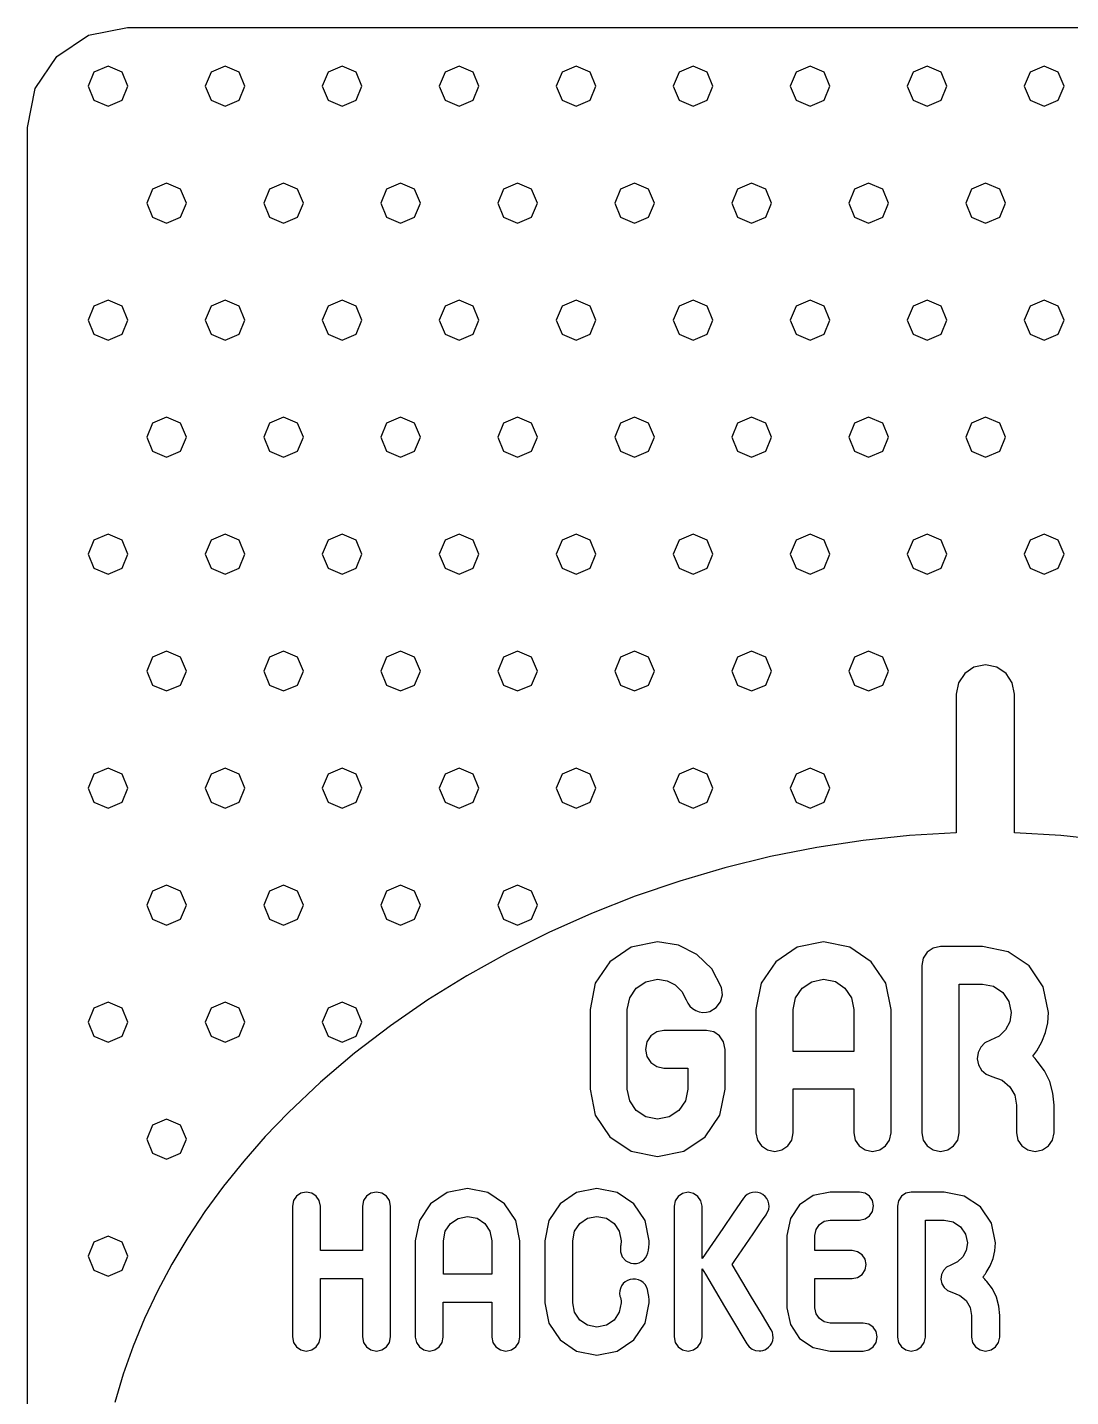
# Model space of a CAD drawing. Extents: x 0.1 to 42, y 0.1 to 59.9.
# Drawn here: x 0.1 to 22.88, y 30 to 59.9 of the extents above; entities that cross this region are included whole.
import ezdxf

# ---------------------------------------------------------------- set-up
doc = ezdxf.new("R2010")
doc.units = 0
for name, color, linetype in [('base', 7, 'CONTINUOUS'), ('bolinhas', 7, 'CONTINUOUS'), ('guardachuva', 7, 'CONTINUOUS'), ('texto', 7, 'CONTINUOUS')]:
    doc.layers.add(name, color=color, linetype=linetype)

msp = doc.modelspace()

# ---------------------------------------------------------------- linework, layer by layer
at = {"layer": 'base', "color": 7}
for points in [[(0.103394, 16.147725), (0.103394, 30.001743), (0.103394, 43.855758), (0.103394, 57.709773), (0.274769, 58.562821), (0.742684, 59.25796), (1.437823, 59.725874), (2.29087, 59.89725)], [(2.29087, 59.89725), (11.66056, 59.89725), (21.03025, 59.89725), (30.399939, 59.89725), (39.769629, 59.89725), (40.622677, 59.725874), (41.317815, 59.25796), (41.785729, 58.562821), (41.957105, 57.709773), (41.957105, 43.855758), (41.957105, 30.001743), (41.957105, 16.147725)]]:
    msp.add_lwpolyline(points, dxfattribs=at)
at = {"layer": 'bolinhas', "color": 7}
for points in [[(1.863995, 58.180254), (2.170209, 58.307136), (2.297065, 58.613531), (2.170131, 58.920548), (1.863995, 59.047431), (1.557289, 58.920471), (1.430095, 58.613531), (1.557211, 58.307058), (1.863995, 58.180254), (2.170209, 58.307136), (2.297065, 58.613531), (2.170131, 58.920548), (1.863995, 59.047431), (1.557289, 58.920471), (1.430095, 58.613531), (1.557211, 58.307058), (1.863995, 58.180254)], [(4.418445, 58.180254), (4.724944, 58.307136), (4.85193, 58.613531), (4.724866, 58.920548), (4.418445, 59.047431), (4.111739, 58.920471), (3.984545, 58.613531), (4.111739, 58.307058), (4.418445, 58.180254), (4.724944, 58.307136), (4.85193, 58.613531), (4.724866, 58.920548), (4.418445, 59.047431), (4.111739, 58.920471), (3.984545, 58.613531), (4.111739, 58.307058), (4.418445, 58.180254)], [(6.97248, 58.180254), (7.278953, 58.307136), (7.405757, 58.613531), (7.278953, 58.920548), (6.97248, 59.047431), (6.665877, 58.920471), (6.538788, 58.613531), (6.665799, 58.307058), (6.97248, 58.180254), (7.278953, 58.307136), (7.405757, 58.613531), (7.278953, 58.920548), (6.97248, 59.047431), (6.665877, 58.920471), (6.538788, 58.613531), (6.665799, 58.307058), (6.97248, 58.180254)], [(9.526929, 58.180254), (9.833506, 58.307136), (9.960414, 58.613531), (9.833506, 58.920548), (9.526929, 59.047431), (9.220327, 58.920471), (9.093237, 58.613531), (9.220327, 58.307058), (9.526929, 58.180254), (9.833506, 58.307136), (9.960414, 58.613531), (9.833506, 58.920548), (9.526929, 59.047431), (9.220327, 58.920471), (9.093237, 58.613531), (9.220327, 58.307058), (9.526929, 58.180254)], [(12.080964, 58.180254), (12.387826, 58.307136), (12.514864, 58.613531), (12.387826, 58.920548), (12.080964, 59.047431), (11.774388, 58.920471), (11.647479, 58.613531), (11.774466, 58.307058), (12.080964, 58.180254), (12.387826, 58.307136), (12.514864, 58.613531), (12.387826, 58.920548), (12.080964, 59.047431), (11.774388, 58.920471), (11.647479, 58.613531), (11.774466, 58.307058), (12.080964, 58.180254)], [(14.635621, 58.180254), (14.94212, 58.307136), (15.069106, 58.613531), (14.94212, 58.920548), (14.635621, 59.047431), (14.328941, 58.920471), (14.201929, 58.613531), (14.328863, 58.307058), (14.635621, 58.180254), (14.94212, 58.307136), (15.069106, 58.613531), (14.94212, 58.920548), (14.635621, 59.047431), (14.328941, 58.920471), (14.201929, 58.613531), (14.328863, 58.307058), (14.635621, 58.180254)], [(17.189864, 58.180254), (17.496544, 58.307136), (17.623556, 58.613531), (17.496466, 58.920548), (17.189864, 59.047431), (16.883547, 58.920471), (16.756586, 58.613531), (16.883469, 58.307058), (17.189864, 58.180254), (17.496544, 58.307136), (17.623556, 58.613531), (17.496466, 58.920548), (17.189864, 59.047431), (16.883547, 58.920471), (16.756586, 58.613531), (16.883469, 58.307058), (17.189864, 58.180254)], [(19.744106, 58.180254), (20.050423, 58.307136), (20.177383, 58.613531), (20.050423, 58.920548), (19.744106, 59.047431), (19.437711, 58.920471), (19.310828, 58.613531), (19.437711, 58.307058), (19.744106, 58.180254), (20.050423, 58.307136), (20.177383, 58.613531), (20.050423, 58.920548), (19.744106, 59.047431), (19.437711, 58.920471), (19.310828, 58.613531), (19.437711, 58.307058), (19.744106, 58.180254)], [(22.299178, 58.180254), (22.605677, 58.307136), (22.732663, 58.613531), (22.605677, 58.920548), (22.299178, 59.047431), (21.992369, 58.920471), (21.865071, 58.613531), (21.992213, 58.307058), (22.299178, 58.180254), (22.605677, 58.307136), (22.732663, 58.613531), (22.605677, 58.920548), (22.299178, 59.047431), (21.992369, 58.920471), (21.865071, 58.613531), (21.992213, 58.307058), (22.299178, 58.180254)], [(3.14122, 55.625596), (3.447433, 55.752583), (3.57429, 56.059081), (3.447356, 56.365658), (3.14122, 56.492566), (2.834514, 56.365658), (2.70732, 56.059081), (2.834514, 55.752583), (3.14122, 55.625596), (3.447433, 55.752583), (3.57429, 56.059081), (3.447356, 56.365658), (3.14122, 56.492566), (2.834514, 56.365658), (2.70732, 56.059081), (2.834514, 55.752583), (3.14122, 55.625596)], [(5.695462, 55.625596), (6.002246, 55.752583), (6.129362, 56.059081), (6.002168, 56.365658), (5.695462, 56.492566), (5.3886, 56.365658), (5.261563, 56.059081), (5.3886, 55.752583), (5.695462, 55.625596), (6.002246, 55.752583), (6.129362, 56.059081), (6.002168, 56.365658), (5.695462, 56.492566), (5.3886, 56.365658), (5.261563, 56.059081), (5.3886, 55.752583), (5.695462, 55.625596)], [(8.249704, 55.625596), (8.556281, 55.752583), (8.683189, 56.059081), (8.556281, 56.365658), (8.249704, 56.492566), (7.943102, 56.365658), (7.816012, 56.059081), (7.943024, 55.752583), (8.249704, 55.625596), (8.556281, 55.752583), (8.683189, 56.059081), (8.556281, 56.365658), (8.249704, 56.492566), (7.943102, 56.365658), (7.816012, 56.059081), (7.943024, 55.752583), (8.249704, 55.625596)], [(10.803947, 55.625596), (11.110627, 55.752583), (11.237639, 56.059081), (11.110627, 56.365658), (10.803947, 56.492566), (10.497293, 56.365658), (10.370462, 56.059081), (10.497293, 55.752583), (10.803947, 55.625596), (11.110627, 55.752583), (11.237639, 56.059081), (11.110627, 56.365658), (10.803947, 56.492566), (10.497293, 56.365658), (10.370462, 56.059081), (10.497293, 55.752583), (10.803947, 55.625596)], [(13.358397, 55.625596), (13.665077, 55.752583), (13.792089, 56.059081), (13.665077, 56.365658), (13.358397, 56.492566), (13.051716, 56.365658), (12.924704, 56.059081), (13.051639, 55.752583), (13.358397, 55.625596), (13.665077, 55.752583), (13.792089, 56.059081), (13.665077, 56.365658), (13.358397, 56.492566), (13.051716, 56.365658), (12.924704, 56.059081), (13.051639, 55.752583), (13.358397, 55.625596)], [(15.912846, 55.625596), (16.219423, 55.752583), (16.346331, 56.059081), (16.219345, 56.365658), (15.912846, 56.492566), (15.606244, 56.365658), (15.479154, 56.059081), (15.606166, 55.752583), (15.912846, 55.625596), (16.219423, 55.752583), (16.346331, 56.059081), (16.219345, 56.365658), (15.912846, 56.492566), (15.606244, 56.365658), (15.479154, 56.059081), (15.606166, 55.752583), (15.912846, 55.625596)], [(18.466881, 55.625596), (18.773665, 55.752583), (18.900781, 56.059081), (18.773587, 56.365658), (18.466881, 56.492566), (18.160486, 56.365658), (18.033604, 56.059081), (18.160486, 55.752583), (18.466881, 55.625596), (18.773665, 55.752583), (18.900781, 56.059081), (18.773587, 56.365658), (18.466881, 56.492566), (18.160486, 56.365658), (18.033604, 56.059081), (18.160486, 55.752583), (18.466881, 55.625596)], [(21.021331, 55.625596), (21.327726, 55.752583), (21.454609, 56.059081), (21.327726, 56.365658), (21.021331, 56.492566), (20.714728, 56.365658), (20.587638, 56.059081), (20.714728, 55.752583), (21.021331, 55.625596), (21.327726, 55.752583), (21.454609, 56.059081), (21.327726, 56.365658), (21.021331, 56.492566), (20.714728, 56.365658), (20.587638, 56.059081), (20.714728, 55.752583), (21.021331, 55.625596)], [(1.863995, 53.071561), (2.170209, 53.198366), (2.297065, 53.504839), (2.170131, 53.811519), (1.863995, 53.938532), (1.557289, 53.811519), (1.430095, 53.504839), (1.557211, 53.198366), (1.863995, 53.071561), (2.170209, 53.198366), (2.297065, 53.504839), (2.170131, 53.811519), (1.863995, 53.938532), (1.557289, 53.811519), (1.430095, 53.504839), (1.557211, 53.198366), (1.863995, 53.071561)], [(4.418445, 53.071561), (4.724944, 53.198366), (4.85193, 53.504839), (4.724866, 53.811519), (4.418445, 53.938532), (4.111739, 53.811519), (3.984545, 53.504839), (4.111739, 53.198366), (4.418445, 53.071561), (4.724944, 53.198366), (4.85193, 53.504839), (4.724866, 53.811519), (4.418445, 53.938532), (4.111739, 53.811519), (3.984545, 53.504839), (4.111739, 53.198366), (4.418445, 53.071561)], [(6.97248, 53.071561), (7.278953, 53.198366), (7.405757, 53.504839), (7.278953, 53.811519), (6.97248, 53.938532), (6.665877, 53.811519), (6.538788, 53.504839), (6.665799, 53.198366), (6.97248, 53.071561), (7.278953, 53.198366), (7.405757, 53.504839), (7.278953, 53.811519), (6.97248, 53.938532), (6.665877, 53.811519), (6.538788, 53.504839), (6.665799, 53.198366), (6.97248, 53.071561)], [(9.526929, 53.071561), (9.833506, 53.198366), (9.960414, 53.504839), (9.833506, 53.811519), (9.526929, 53.938532), (9.220327, 53.811519), (9.093237, 53.504839), (9.220327, 53.198366), (9.526929, 53.071561), (9.833506, 53.198366), (9.960414, 53.504839), (9.833506, 53.811519), (9.526929, 53.938532), (9.220327, 53.811519), (9.093237, 53.504839), (9.220327, 53.198366), (9.526929, 53.071561)], [(12.080964, 53.071561), (12.387826, 53.198366), (12.514864, 53.504839), (12.387826, 53.811519), (12.080964, 53.938532), (11.774388, 53.811519), (11.647479, 53.504839), (11.774466, 53.198366), (12.080964, 53.071561), (12.387826, 53.198366), (12.514864, 53.504839), (12.387826, 53.811519), (12.080964, 53.938532), (11.774388, 53.811519), (11.647479, 53.504839), (11.774466, 53.198366), (12.080964, 53.071561)], [(14.635621, 53.071561), (14.94212, 53.198366), (15.069106, 53.504839), (14.94212, 53.811519), (14.635621, 53.938532), (14.328941, 53.811519), (14.201929, 53.504839), (14.328941, 53.198366), (14.635621, 53.071561), (14.94212, 53.198366), (15.069106, 53.504839), (14.94212, 53.811519), (14.635621, 53.938532), (14.328941, 53.811519), (14.201929, 53.504839), (14.328941, 53.198366), (14.635621, 53.071561)], [(17.189864, 53.071561), (17.496544, 53.198366), (17.623556, 53.504839), (17.496466, 53.811519), (17.189864, 53.938532), (16.883547, 53.811519), (16.756586, 53.504839), (16.883469, 53.198366), (17.189864, 53.071561), (17.496544, 53.198366), (17.623556, 53.504839), (17.496466, 53.811519), (17.189864, 53.938532), (16.883547, 53.811519), (16.756586, 53.504839), (16.883469, 53.198366), (17.189864, 53.071561)], [(19.744106, 53.071561), (20.050423, 53.198366), (20.177383, 53.504839), (20.050423, 53.811519), (19.744106, 53.938532), (19.437711, 53.811519), (19.310828, 53.504839), (19.437711, 53.198366), (19.744106, 53.071561), (20.050423, 53.198366), (20.177383, 53.504839), (20.050423, 53.811519), (19.744106, 53.938532), (19.437711, 53.811519), (19.310828, 53.504839), (19.437711, 53.198366), (19.744106, 53.071561)], [(22.299178, 53.071561), (22.605677, 53.198366), (22.732663, 53.504839), (22.605677, 53.811519), (22.299178, 53.938532), (21.992369, 53.811519), (21.865071, 53.504839), (21.99229, 53.198366), (22.299178, 53.071561), (22.605677, 53.198366), (22.732663, 53.504839), (22.605677, 53.811519), (22.299178, 53.938532), (21.992369, 53.811519), (21.865071, 53.504839), (21.99229, 53.198366), (22.299178, 53.071561)], [(3.14122, 50.516905), (3.447433, 50.643891), (3.57429, 50.95039), (3.447356, 51.25707), (3.14122, 51.384081), (2.834514, 51.256991), (2.70732, 50.95039), (2.834514, 50.643812), (3.14122, 50.516905), (3.447433, 50.643891), (3.57429, 50.95039), (3.447356, 51.25707), (3.14122, 51.384081), (2.834514, 51.256991), (2.70732, 50.95039), (2.834514, 50.643812), (3.14122, 50.516905)], [(5.695462, 50.516905), (6.002246, 50.643891), (6.129362, 50.95039), (6.002168, 51.25707), (5.695462, 51.384081), (5.3886, 51.256991), (5.261563, 50.95039), (5.3886, 50.643812), (5.695462, 50.516905), (6.002246, 50.643891), (6.129362, 50.95039), (6.002168, 51.25707), (5.695462, 51.384081), (5.3886, 51.256991), (5.261563, 50.95039), (5.3886, 50.643812), (5.695462, 50.516905)], [(8.249704, 50.516905), (8.556281, 50.643891), (8.683189, 50.95039), (8.556281, 51.25707), (8.249704, 51.384081), (7.943102, 51.256991), (7.816012, 50.95039), (7.943024, 50.643812), (8.249704, 50.516905), (8.556281, 50.643891), (8.683189, 50.95039), (8.556281, 51.25707), (8.249704, 51.384081), (7.943102, 51.256991), (7.816012, 50.95039), (7.943024, 50.643812), (8.249704, 50.516905)], [(10.803947, 50.516905), (11.110627, 50.643891), (11.237639, 50.95039), (11.110627, 51.25707), (10.803947, 51.384081), (10.497293, 51.256991), (10.370462, 50.95039), (10.497293, 50.643812), (10.803947, 50.516905), (11.110627, 50.643891), (11.237639, 50.95039), (11.110627, 51.25707), (10.803947, 51.384081), (10.497293, 51.256991), (10.370462, 50.95039), (10.497293, 50.643812), (10.803947, 50.516905)], [(13.358397, 50.516905), (13.665077, 50.643891), (13.792089, 50.95039), (13.665077, 51.25707), (13.358397, 51.384081), (13.051716, 51.256991), (12.924704, 50.95039), (13.051639, 50.643812), (13.358397, 50.516905), (13.665077, 50.643891), (13.792089, 50.95039), (13.665077, 51.25707), (13.358397, 51.384081), (13.051716, 51.256991), (12.924704, 50.95039), (13.051639, 50.643812), (13.358397, 50.516905)], [(15.912846, 50.516905), (16.219423, 50.643891), (16.346331, 50.95039), (16.219345, 51.25707), (15.912846, 51.384081), (15.606244, 51.256991), (15.479154, 50.95039), (15.606166, 50.643812), (15.912846, 50.516905), (16.219423, 50.643891), (16.346331, 50.95039), (16.219345, 51.25707), (15.912846, 51.384081), (15.606244, 51.256991), (15.479154, 50.95039), (15.606166, 50.643812), (15.912846, 50.516905)], [(18.466881, 50.516905), (18.773665, 50.643891), (18.900781, 50.95039), (18.773587, 51.25707), (18.466881, 51.384081), (18.160486, 51.256991), (18.033604, 50.95039), (18.160486, 50.643812), (18.466881, 50.516905), (18.773665, 50.643891), (18.900781, 50.95039), (18.773587, 51.25707), (18.466881, 51.384081), (18.160486, 51.256991), (18.033604, 50.95039), (18.160486, 50.643812), (18.466881, 50.516905)], [(21.021331, 50.516905), (21.327726, 50.643891), (21.454609, 50.95039), (21.327726, 51.25707), (21.021331, 51.384081), (20.714728, 51.256991), (20.587638, 50.95039), (20.714728, 50.643812), (21.021331, 50.516905), (21.327726, 50.643891), (21.454609, 50.95039), (21.327726, 51.25707), (21.021331, 51.384081), (20.714728, 51.256991), (20.587638, 50.95039), (20.714728, 50.643812), (21.021331, 50.516905)], [(1.863995, 47.962247), (2.170209, 48.089286), (2.297065, 48.395525), (2.170131, 48.70249), (1.863995, 48.829631), (1.557289, 48.702414), (1.430095, 48.395525), (1.557211, 48.089286), (1.863995, 47.962247), (2.170209, 48.089286), (2.297065, 48.395525), (2.170131, 48.70249), (1.863995, 48.829631), (1.557289, 48.702414), (1.430095, 48.395525), (1.557211, 48.089286), (1.863995, 47.962247)], [(4.418445, 47.962247), (4.724944, 48.089286), (4.85193, 48.395525), (4.724866, 48.70249), (4.418445, 48.829631), (4.111739, 48.702414), (3.984545, 48.395525), (4.111739, 48.089286), (4.418445, 47.962247), (4.724944, 48.089286), (4.85193, 48.395525), (4.724866, 48.70249), (4.418445, 48.829631), (4.111739, 48.702414), (3.984545, 48.395525), (4.111739, 48.089286), (4.418445, 47.962247)], [(6.97248, 47.962247), (7.278953, 48.089286), (7.405757, 48.395525), (7.278953, 48.70249), (6.97248, 48.829631), (6.665877, 48.702414), (6.538788, 48.395525), (6.665799, 48.089286), (6.97248, 47.962247), (7.278953, 48.089286), (7.405757, 48.395525), (7.278953, 48.70249), (6.97248, 48.829631), (6.665877, 48.702414), (6.538788, 48.395525), (6.665799, 48.089286), (6.97248, 47.962247)], [(9.526929, 47.962247), (9.833506, 48.089286), (9.960414, 48.395525), (9.833506, 48.70249), (9.526929, 48.829631), (9.220327, 48.702414), (9.093237, 48.395525), (9.220327, 48.089286), (9.526929, 47.962247), (9.833506, 48.089286), (9.960414, 48.395525), (9.833506, 48.70249), (9.526929, 48.829631), (9.220327, 48.702414), (9.093237, 48.395525), (9.220327, 48.089286), (9.526929, 47.962247)], [(12.080964, 47.962247), (12.387826, 48.089286), (12.514864, 48.395525), (12.387826, 48.70249), (12.080964, 48.829631), (11.774388, 48.702414), (11.647479, 48.395525), (11.774466, 48.089286), (12.080964, 47.962247), (12.387826, 48.089286), (12.514864, 48.395525), (12.387826, 48.70249), (12.080964, 48.829631), (11.774388, 48.702414), (11.647479, 48.395525), (11.774466, 48.089286), (12.080964, 47.962247)], [(14.635621, 47.962247), (14.94212, 48.089286), (15.069106, 48.395525), (14.94212, 48.70249), (14.635621, 48.829631), (14.328941, 48.702414), (14.201929, 48.395525), (14.328863, 48.089286), (14.635621, 47.962247), (14.94212, 48.089286), (15.069106, 48.395525), (14.94212, 48.70249), (14.635621, 48.829631), (14.328941, 48.702414), (14.201929, 48.395525), (14.328863, 48.089286), (14.635621, 47.962247)], [(17.189864, 47.962247), (17.496544, 48.089286), (17.623556, 48.395525), (17.496466, 48.70249), (17.189864, 48.829631), (16.883547, 48.702414), (16.756586, 48.395525), (16.883469, 48.089286), (17.189864, 47.962247), (17.496544, 48.089286), (17.623556, 48.395525), (17.496466, 48.70249), (17.189864, 48.829631), (16.883547, 48.702414), (16.756586, 48.395525), (16.883469, 48.089286), (17.189864, 47.962247)], [(19.744106, 47.962247), (20.050423, 48.089286), (20.177383, 48.395525), (20.050423, 48.70249), (19.744106, 48.829631), (19.437711, 48.702414), (19.310828, 48.395525), (19.437711, 48.089286), (19.744106, 47.962247), (20.050423, 48.089286), (20.177383, 48.395525), (20.050423, 48.70249), (19.744106, 48.829631), (19.437711, 48.702414), (19.310828, 48.395525), (19.437711, 48.089286), (19.744106, 47.962247)], [(22.299178, 47.962247), (22.605677, 48.089286), (22.732663, 48.395525), (22.605677, 48.70249), (22.299178, 48.829631), (21.992369, 48.702414), (21.865071, 48.395525), (21.992213, 48.089286), (22.299178, 47.962247), (22.605677, 48.089286), (22.732663, 48.395525), (22.605677, 48.70249), (22.299178, 48.829631), (21.992369, 48.702414), (21.865071, 48.395525), (21.992213, 48.089286), (22.299178, 47.962247)], [(3.14122, 45.408006), (3.447433, 45.535071), (3.57429, 45.84149), (3.447356, 46.148274), (3.14122, 46.27539), (2.834514, 46.148274), (2.70732, 45.84149), (2.834514, 45.534991), (3.14122, 45.408006), (3.447433, 45.535071), (3.57429, 45.84149), (3.447356, 46.148274), (3.14122, 46.27539), (2.834514, 46.148274), (2.70732, 45.84149), (2.834514, 45.534991), (3.14122, 45.408006)], [(5.695462, 45.408006), (6.002246, 45.535071), (6.129362, 45.84149), (6.002168, 46.148274), (5.695462, 46.27539), (5.3886, 46.148274), (5.261563, 45.84149), (5.3886, 45.534991), (5.695462, 45.408006), (6.002246, 45.535071), (6.129362, 45.84149), (6.002168, 46.148274), (5.695462, 46.27539), (5.3886, 46.148274), (5.261563, 45.84149), (5.3886, 45.534991), (5.695462, 45.408006)], [(8.249704, 45.408006), (8.556281, 45.535071), (8.683189, 45.84149), (8.556281, 46.148274), (8.249704, 46.27539), (7.943102, 46.148274), (7.816012, 45.84149), (7.943024, 45.534991), (8.249704, 45.408006), (8.556281, 45.535071), (8.683189, 45.84149), (8.556281, 46.148274), (8.249704, 46.27539), (7.943102, 46.148274), (7.816012, 45.84149), (7.943024, 45.534991), (8.249704, 45.408006)], [(10.803947, 45.408006), (11.110627, 45.535071), (11.237639, 45.84149), (11.110627, 46.148274), (10.803947, 46.27539), (10.497293, 46.148274), (10.370462, 45.84149), (10.497293, 45.534991), (10.803947, 45.408006), (11.110627, 45.535071), (11.237639, 45.84149), (11.110627, 46.148274), (10.803947, 46.27539), (10.497293, 46.148274), (10.370462, 45.84149), (10.497293, 45.534991), (10.803947, 45.408006)], [(13.358397, 45.408006), (13.665077, 45.535071), (13.792089, 45.84149), (13.665077, 46.148274), (13.358397, 46.27539), (13.051716, 46.148274), (12.924704, 45.84149), (13.051639, 45.534991), (13.358397, 45.408006), (13.665077, 45.535071), (13.792089, 45.84149), (13.665077, 46.148274), (13.358397, 46.27539), (13.051716, 46.148274), (12.924704, 45.84149), (13.051639, 45.534991), (13.358397, 45.408006)], [(15.912846, 45.408006), (16.219423, 45.535071), (16.346331, 45.84149), (16.219345, 46.148274), (15.912846, 46.27539), (15.606244, 46.148274), (15.479154, 45.84149), (15.606166, 45.534991), (15.912846, 45.408006), (16.219423, 45.535071), (16.346331, 45.84149), (16.219345, 46.148274), (15.912846, 46.27539), (15.606244, 46.148274), (15.479154, 45.84149), (15.606166, 45.534991), (15.912846, 45.408006)], [(18.466881, 45.408006), (18.773665, 45.535071), (18.900781, 45.84149), (18.773587, 46.148274), (18.466881, 46.27539), (18.160486, 46.148274), (18.033604, 45.84149), (18.160486, 45.534991), (18.466881, 45.408006), (18.773665, 45.535071), (18.900781, 45.84149), (18.773587, 46.148274), (18.466881, 46.27539), (18.160486, 46.148274), (18.033604, 45.84149), (18.160486, 45.534991), (18.466881, 45.408006)], [(1.863995, 42.852311), (2.170209, 42.979323), (2.297065, 43.286002), (2.170131, 43.593514), (1.863995, 43.720732), (1.557289, 43.593435), (1.430095, 43.286002), (1.557211, 42.979246), (1.863995, 42.852311), (2.170209, 42.979323), (2.297065, 43.286002), (2.170131, 43.593514), (1.863995, 43.720732), (1.557289, 43.593435), (1.430095, 43.286002), (1.557211, 42.979246), (1.863995, 42.852311)], [(4.418445, 42.852311), (4.724944, 42.979323), (4.85193, 43.286002), (4.724866, 43.593514), (4.418445, 43.720732), (4.111739, 43.593435), (3.984545, 43.286002), (4.111739, 42.979246), (4.418445, 42.852311), (4.724944, 42.979323), (4.85193, 43.286002), (4.724866, 43.593514), (4.418445, 43.720732), (4.111739, 43.593435), (3.984545, 43.286002), (4.111739, 42.979246), (4.418445, 42.852311)], [(6.97248, 42.852311), (7.278953, 42.979323), (7.405757, 43.286002), (7.278953, 43.593514), (6.97248, 43.720732), (6.665877, 43.593435), (6.538788, 43.286002), (6.665799, 42.979246), (6.97248, 42.852311), (7.278953, 42.979323), (7.405757, 43.286002), (7.278953, 43.593514), (6.97248, 43.720732), (6.665877, 43.593435), (6.538788, 43.286002), (6.665799, 42.979246), (6.97248, 42.852311)], [(9.526929, 42.852311), (9.833506, 42.979323), (9.960414, 43.286002), (9.833506, 43.593514), (9.526929, 43.720732), (9.220327, 43.593435), (9.093237, 43.286002), (9.220327, 42.979246), (9.526929, 42.852311), (9.833506, 42.979323), (9.960414, 43.286002), (9.833506, 43.593514), (9.526929, 43.720732), (9.220327, 43.593435), (9.093237, 43.286002), (9.220327, 42.979246), (9.526929, 42.852311)], [(12.080964, 42.852311), (12.387826, 42.979323), (12.514864, 43.286002), (12.387826, 43.593514), (12.080964, 43.720732), (11.774388, 43.593435), (11.647479, 43.286002), (11.774466, 42.979246), (12.080964, 42.852311), (12.387826, 42.979323), (12.514864, 43.286002), (12.387826, 43.593514), (12.080964, 43.720732), (11.774388, 43.593435), (11.647479, 43.286002), (11.774466, 42.979246), (12.080964, 42.852311)], [(14.635621, 42.852311), (14.94212, 42.979323), (15.069106, 43.286002), (14.94212, 43.593514), (14.635621, 43.720732), (14.328941, 43.593435), (14.201929, 43.286002), (14.328863, 42.979246), (14.635621, 42.852311), (14.94212, 42.979323), (15.069106, 43.286002), (14.94212, 43.593514), (14.635621, 43.720732), (14.328941, 43.593435), (14.201929, 43.286002), (14.328863, 42.979246), (14.635621, 42.852311)], [(17.189864, 42.852311), (17.496544, 42.979323), (17.623556, 43.286002), (17.496466, 43.593514), (17.189864, 43.720732), (16.883547, 43.593435), (16.756586, 43.286002), (16.883469, 42.979246), (17.189864, 42.852311), (17.496544, 42.979323), (17.623556, 43.286002), (17.496466, 43.593514), (17.189864, 43.720732), (16.883547, 43.593435), (16.756586, 43.286002), (16.883469, 42.979246), (17.189864, 42.852311)], [(3.14122, 40.297861), (3.447433, 40.424952), (3.57429, 40.731552), (3.447356, 41.038235), (3.14122, 41.165246), (2.834514, 41.038235), (2.70732, 40.731552), (2.834514, 40.424952), (3.14122, 40.297861), (3.447433, 40.424952), (3.57429, 40.731552), (3.447356, 41.038235), (3.14122, 41.165246), (2.834514, 41.038235), (2.70732, 40.731552), (2.834514, 40.424952), (3.14122, 40.297861)], [(5.695462, 40.297861), (6.002246, 40.424952), (6.129362, 40.731552), (6.002168, 41.038235), (5.695462, 41.165246), (5.3886, 41.038235), (5.261563, 40.731552), (5.3886, 40.424952), (5.695462, 40.297861), (6.002246, 40.424952), (6.129362, 40.731552), (6.002168, 41.038235), (5.695462, 41.165246), (5.3886, 41.038235), (5.261563, 40.731552), (5.3886, 40.424952), (5.695462, 40.297861)], [(8.249704, 40.297861), (8.556281, 40.424952), (8.683189, 40.731552), (8.556281, 41.038235), (8.249704, 41.165246), (7.943102, 41.038235), (7.816012, 40.731552), (7.943024, 40.424952), (8.249704, 40.297861), (8.556281, 40.424952), (8.683189, 40.731552), (8.556281, 41.038235), (8.249704, 41.165246), (7.943102, 41.038235), (7.816012, 40.731552), (7.943024, 40.424952), (8.249704, 40.297861)], [(10.803947, 40.297861), (11.110627, 40.424952), (11.237639, 40.731552), (11.110627, 41.038235), (10.803947, 41.165246), (10.497293, 41.038235), (10.370462, 40.731552), (10.497293, 40.424952), (10.803947, 40.297861), (11.110627, 40.424952), (11.237639, 40.731552), (11.110627, 41.038235), (10.803947, 41.165246), (10.497293, 41.038235), (10.370462, 40.731552), (10.497293, 40.424952), (10.803947, 40.297861)], [(1.863995, 37.743203), (2.170209, 37.870192), (2.297065, 38.176688), (2.170131, 38.48376), (1.863995, 38.611002), (1.557289, 38.48376), (1.430095, 38.176688), (1.557211, 37.870113), (1.863995, 37.743203), (2.170209, 37.870192), (2.297065, 38.176688), (2.170131, 38.48376), (1.863995, 38.611002), (1.557289, 38.48376), (1.430095, 38.176688), (1.557211, 37.870113), (1.863995, 37.743203)], [(4.418445, 37.743203), (4.724944, 37.870192), (4.85193, 38.176688), (4.724866, 38.48376), (4.418445, 38.611002), (4.111739, 38.48376), (3.984545, 38.176688), (4.111739, 37.870113), (4.418445, 37.743203), (4.724944, 37.870192), (4.85193, 38.176688), (4.724866, 38.48376), (4.418445, 38.611002), (4.111739, 38.48376), (3.984545, 38.176688), (4.111739, 37.870113), (4.418445, 37.743203)], [(6.97248, 37.743203), (7.278953, 37.870192), (7.405757, 38.176688), (7.278953, 38.48376), (6.97248, 38.611002), (6.665877, 38.48376), (6.538788, 38.176688), (6.665799, 37.870113), (6.97248, 37.743203), (7.278953, 37.870192), (7.405757, 38.176688), (7.278953, 38.48376), (6.97248, 38.611002), (6.665877, 38.48376), (6.538788, 38.176688), (6.665799, 37.870113), (6.97248, 37.743203)], [(3.14122, 35.189171), (3.447433, 35.315973), (3.57429, 35.622447), (3.447356, 35.929411), (3.14122, 36.056555), (2.834514, 35.929411), (2.70732, 35.622447), (2.834514, 35.315897), (3.14122, 35.189171), (3.447433, 35.315973), (3.57429, 35.622447), (3.447356, 35.929411), (3.14122, 36.056555), (2.834514, 35.929411), (2.70732, 35.622447), (2.834514, 35.315897), (3.14122, 35.189171)], [(1.863995, 32.634512), (2.170209, 32.761526), (2.297065, 33.067582), (2.170131, 33.374626), (1.863995, 33.501691), (1.557289, 33.374547), (1.430095, 33.067582), (1.557211, 32.761526), (1.863995, 32.634512), (2.170209, 32.761526), (2.297065, 33.067582), (2.170131, 33.374626), (1.863995, 33.501691), (1.557289, 33.374547), (1.430095, 33.067582), (1.557211, 32.761526), (1.863995, 32.634512)]]:
    msp.add_lwpolyline(points, dxfattribs=at)
at = {"layer": 'guardachuva', "color": 7}
msp.add_lwpolyline([(23.672754, 42.145079), (22.662977, 42.251316), (21.653928, 42.308277), (21.653928, 43.065578), (21.653928, 43.822882), (21.653928, 44.580183), (21.653928, 45.337487), (21.60376, 45.586252), (21.466949, 45.789144), (21.264024, 45.925813), (21.015523, 45.97589), (20.766782, 45.925813), (20.563734, 45.789144), (20.426876, 45.586252), (20.376703, 45.337487), (20.376703, 44.580183), (20.376703, 43.822882), (20.376703, 43.065578), (20.376703, 42.308277), (19.361341, 42.251508), (18.346007, 42.145917), (17.33367, 41.992679), (16.327297, 41.79297), (15.329858, 41.547965), (14.344322, 41.258837), (13.373655, 40.926765), (12.420829, 40.552923), (11.488811, 40.138485), (10.58057, 39.684626), (9.699073, 39.192521), (8.847291, 38.663346), (8.028192, 38.098281), (7.244744, 37.498494), (6.499916, 36.865162), (5.796677, 36.199459), (5.296236, 35.677424), (4.826409, 35.143157), (4.387428, 34.597187), (3.979524, 34.040032), (3.602931, 33.472218), (3.257877, 32.894267), (2.944598, 32.306697), (2.663323, 31.71004), (2.414285, 31.104808), (2.197715, 30.491528), (2.013846, 29.870727)], dxfattribs=at)
at = {"layer": 'texto', "color": 7}
for points in [[(13.859495, 39.928052), (13.285549, 39.811951), (12.816798, 39.495473), (12.500726, 39.026357), (12.384817, 38.452337), (12.384817, 38.018539), (12.384817, 37.584744), (12.384817, 37.150948), (12.384817, 36.717153), (12.500726, 36.143731), (12.816798, 35.67492), (13.285549, 35.358558), (13.859495, 35.242474), (14.432819, 35.358558), (14.901415, 35.67492), (15.217564, 36.143731), (15.333551, 36.717153), (15.333551, 36.933894), (15.333551, 37.150638), (15.333551, 37.367379), (15.333551, 37.584123), (15.301756, 37.744591), (15.215147, 37.875582), (15.086887, 37.963875), (14.930141, 37.996243), (14.697531, 37.996243), (14.464922, 37.996243), (14.232313, 37.996243), (13.999704, 37.996243), (13.841717, 37.963847), (13.712546, 37.875506), (13.625376, 37.744504), (13.593389, 37.584123), (13.625376, 37.425178), (13.712546, 37.294915), (13.841717, 37.206848), (13.999704, 37.174488), (14.129697, 37.174488), (14.259691, 37.174488), (14.389685, 37.174488), (14.519678, 37.174488), (14.519678, 37.060154), (14.519678, 36.945821), (14.519678, 36.831487), (14.519678, 36.717153), (14.467742, 36.460644), (14.326166, 36.25082), (14.1163, 36.109167), (13.859495, 36.057176), (13.602713, 36.109167), (13.392695, 36.25082), (13.250928, 36.460644), (13.198898, 36.717153), (13.198898, 37.150948), (13.198898, 37.584744), (13.198898, 38.018539), (13.198898, 38.452337), (13.250928, 38.709292), (13.392695, 38.919293), (13.602713, 39.06096), (13.859495, 39.112935), (14.065663, 39.080713), (14.246495, 38.989733), (14.389954, 38.848506), (14.484004, 38.665553), (14.517938, 38.591577), (14.564764, 38.526745), (14.623218, 38.472409), (14.692035, 38.429934), (14.767351, 38.402305), (14.845311, 38.389971), (14.924204, 38.393245), (15.002319, 38.412521), (15.142246, 38.494746), (15.236458, 38.619983), (15.276809, 38.771273), (15.255151, 38.931666), (15.040697, 39.338741), (14.718636, 39.65332), (14.315919, 39.85617), (13.859495, 39.928052)], [(16.820259, 36.724203), (17.150299, 36.724203), (17.480338, 36.724203), (17.810378, 36.724203), (18.140418, 36.724203), (18.140418, 36.482677), (18.140418, 36.241148), (18.140418, 35.99962), (18.140418, 35.758091), (18.172816, 35.60163), (18.261156, 35.473786), (18.392157, 35.387556), (18.55254, 35.355927), (18.709111, 35.387584), (18.83739, 35.473862), (18.924097, 35.601718), (18.95595, 35.758091), (18.95595, 36.431654), (18.95595, 37.105214), (18.95595, 37.778774), (18.95595, 38.452337), (18.83996, 39.02627), (18.523787, 39.495396), (18.055131, 39.811923), (17.481687, 39.928052), (16.907993, 39.811951), (16.43899, 39.495473), (16.12251, 39.026357), (16.006386, 38.452337), (16.006386, 37.778774), (16.006386, 37.105214), (16.006386, 36.431654), (16.006386, 35.758091), (16.038561, 35.60163), (16.126424, 35.473786), (16.256988, 35.387556), (16.417264, 35.355927), (16.57377, 35.387584), (16.701907, 35.473862), (16.78847, 35.601718), (16.820259, 35.758091), (16.820259, 35.99962), (16.820259, 36.241148), (16.820259, 36.482677), (16.820259, 36.724203)], [(20.443488, 39.010474), (20.570267, 39.010474), (20.697046, 39.010474), (20.823825, 39.010474), (20.950603, 39.010474), (21.195329, 38.961536), (21.395002, 38.828212), (21.529538, 38.630721), (21.578845, 38.389283), (21.546409, 38.188293), (21.454995, 38.012914), (21.313455, 37.874984), (21.130634, 37.786346), (21.007139, 37.726171), (20.912983, 37.632397), (20.854803, 37.51381), (20.839227, 37.379201), (20.865014, 37.246898), (20.931652, 37.132463), (21.031466, 37.045211), (21.15677, 36.994459), (21.380347, 36.907644), (21.549267, 36.767707), (21.656078, 36.58367), (21.693337, 36.364556), (21.693337, 36.21377), (21.693337, 36.062984), (21.693337, 35.912196), (21.693337, 35.76141), (21.72568, 35.603696), (21.81379, 35.47472), (21.94429, 35.387666), (22.1038, 35.355719), (22.263223, 35.387666), (22.393731, 35.47472), (22.48189, 35.603696), (22.514262, 35.76141), (22.514262, 35.912196), (22.514262, 36.062984), (22.514262, 36.21377), (22.514262, 36.364556), (22.490829, 36.628964), (22.421368, 36.879916), (22.307148, 37.113678), (22.14943, 37.326519), (22.125475, 37.353527), (22.10152, 37.380536), (22.077565, 37.407545), (22.05361, 37.434553), (22.074246, 37.464421), (22.094882, 37.494288), (22.115518, 37.524156), (22.136154, 37.554021), (22.247574, 37.745833), (22.328291, 37.950927), (22.377394, 38.166322), (22.393966, 38.389051), (22.280474, 38.947679), (21.971059, 39.404577), (21.512309, 39.712995), (20.950814, 39.826189), (20.721315, 39.826189), (20.491817, 39.826189), (20.262319, 39.826189), (20.032821, 39.826189), (19.87518, 39.793869), (19.746571, 39.705762), (19.659922, 39.57515), (19.628166, 39.41531), (19.628166, 38.501777), (19.628166, 37.588243), (19.628166, 36.674712), (19.628166, 35.761179), (19.659922, 35.603462), (19.746571, 35.474486), (19.87518, 35.387432), (20.032821, 35.355487), (20.192571, 35.387432), (20.323193, 35.474486), (20.411349, 35.603462), (20.443698, 35.761179), (20.443698, 36.573496), (20.443698, 37.385814), (20.443698, 38.198131), (20.443698, 39.010448), (20.443646, 39.010448), (20.443595, 39.010448), (20.443543, 39.010448), (20.443488, 39.010474)], [(18.140625, 37.538905), (17.810586, 37.538905), (17.480546, 37.538905), (17.150506, 37.538905), (16.820467, 37.538905), (16.820467, 37.767262), (16.820467, 37.995622), (16.820467, 38.22398), (16.820467, 38.452337), (16.872452, 38.709292), (17.014213, 38.919293), (17.224457, 39.06096), (17.481894, 39.112935), (17.740659, 39.061866), (17.949783, 38.921704), (18.089645, 38.712007), (18.140625, 38.452337), (18.140625, 38.22398), (18.140625, 37.995622), (18.140625, 37.767262), (18.140625, 37.538905)], [(6.498341, 32.578313), (6.72841, 32.578313), (6.958478, 32.578313), (7.188547, 32.578313), (7.418615, 32.578313), (7.418615, 32.260043), (7.418615, 31.941775), (7.418615, 31.623505), (7.418615, 31.305237), (7.442483, 31.185329), (7.507515, 31.087353), (7.603853, 31.021268), (7.721639, 30.997025), (7.841547, 31.021296), (7.939522, 31.087429), (8.005608, 31.185417), (8.029848, 31.305237), (8.029848, 32.019708), (8.029848, 32.734182), (8.029848, 33.448653), (8.029848, 34.163126), (8.005577, 34.281728), (7.939442, 34.378648), (7.841458, 34.444031), (7.721637, 34.46802), (7.603764, 34.444002), (7.507435, 34.378572), (7.442452, 34.28164), (7.418612, 34.163126), (7.418612, 33.919628), (7.418612, 33.676129), (7.418612, 33.432631), (7.418612, 33.189132), (7.188544, 33.189132), (6.958475, 33.189132), (6.728407, 33.189132), (6.498338, 33.189132), (6.498338, 33.432631), (6.498338, 33.676129), (6.498338, 33.919628), (6.498338, 34.163126), (6.474104, 34.281728), (6.408064, 34.378648), (6.310212, 34.444031), (6.190543, 34.46802), (6.07267, 34.444002), (5.976342, 34.378572), (5.911358, 34.28164), (5.887519, 34.163126), (5.887519, 33.448653), (5.887519, 32.734182), (5.887519, 32.019708), (5.887519, 31.305237), (5.91098, 31.184189), (5.975332, 31.086343), (6.071534, 31.02089), (6.190545, 30.997042), (6.310213, 31.021313), (6.408065, 31.087446), (6.474105, 31.185434), (6.498339, 31.305254), (6.498339, 31.623522), (6.498339, 31.941792), (6.498339, 32.26006), (6.498341, 32.578313)], [(9.183459, 32.067466), (9.448113, 32.067466), (9.712766, 32.067466), (9.97742, 32.067466), (10.242074, 32.067466), (10.242074, 31.875145), (10.242074, 31.682825), (10.242074, 31.490505), (10.242074, 31.298184), (10.266345, 31.181161), (10.33248, 31.085487), (10.430464, 31.020923), (10.550285, 30.997245), (10.668006, 31.020923), (10.764201, 31.085487), (10.829091, 31.181161), (10.852894, 31.298184), (10.852894, 31.825262), (10.852894, 32.352341), (10.852894, 32.879419), (10.852894, 33.406497), (10.763151, 33.850128), (10.51855, 34.212772), (10.156039, 34.457467), (9.712559, 34.547248), (9.268775, 34.457439), (8.905997, 34.212696), (8.661209, 33.85004), (8.571395, 33.406497), (8.571395, 32.879419), (8.571395, 32.352341), (8.571395, 31.825262), (8.571395, 31.298184), (8.595666, 31.181161), (8.6618, 31.085487), (8.759785, 31.020923), (8.879606, 30.997245), (8.996319, 31.021347), (9.092926, 31.086588), (9.158733, 31.1824), (9.183046, 31.298198), (9.183046, 31.490519), (9.183046, 31.682839), (9.183046, 31.875159), (9.183046, 32.06748), (9.18315, 32.06748), (9.183254, 32.06748), (9.183357, 32.06748), (9.183459, 32.067466)], [(12.536226, 34.547039), (12.092594, 34.45723), (11.729949, 34.21249), (11.485255, 33.849834), (11.395476, 33.406291), (11.395476, 33.066812), (11.395476, 32.727335), (11.395476, 32.387858), (11.395476, 32.048382), (11.485255, 31.604632), (11.729949, 31.241923), (12.092594, 30.997208), (12.536226, 30.907425), (12.979738, 30.997237), (13.342321, 31.242002), (13.586992, 31.604717), (13.676768, 32.048382), (13.674313, 32.114741), (13.666916, 32.185375), (13.654543, 32.260833), (13.637153, 32.341659), (13.616689, 32.397031), (13.585743, 32.447229), (13.545191, 32.491053), (13.495909, 32.52729), (13.439863, 32.552662), (13.380589, 32.566688), (13.319916, 32.569228), (13.25967, 32.559943), (13.203002, 32.539567), (13.152283, 32.50881), (13.108643, 32.468523), (13.073209, 32.419543), (13.048026, 32.365458), (13.033673, 32.308712), (13.030481, 32.251223), (13.038781, 32.19492), (13.0476, 32.166554), (13.056281, 32.131792), (13.062902, 32.091931), (13.065527, 32.048283), (13.02386, 31.842376), (12.910307, 31.674116), (12.742037, 31.560611), (12.536219, 31.518975), (12.330401, 31.560611), (12.162131, 31.674116), (12.048578, 31.842376), (12.006911, 32.048283), (12.006911, 32.38776), (12.006911, 32.727236), (12.006911, 33.066713), (12.006911, 33.40619), (12.047878, 33.614292), (12.160264, 33.782533), (12.328301, 33.895086), (12.536219, 33.936121), (12.742037, 33.894414), (12.910307, 33.780744), (13.02386, 33.612279), (13.065527, 33.40619), (13.064257, 33.37221), (13.060986, 33.340624), (13.05651, 33.31195), (13.051625, 33.286719), (13.046999, 33.163086), (13.087428, 33.052737), (13.166162, 32.966611), (13.276455, 32.915665), (13.337466, 32.907283), (13.398204, 32.910839), (13.456765, 32.925994), (13.511242, 32.952382), (13.558658, 32.988743), (13.597654, 33.033272), (13.627355, 33.0848), (13.646888, 33.142162), (13.659834, 33.202871), (13.669105, 33.267257), (13.674681, 33.335101), (13.676544, 33.406192), (13.586888, 33.849857), (13.342278, 34.212575), (12.979718, 34.457337), (12.536226, 34.547039)], [(14.527352, 34.462623), (14.407412, 34.438804), (14.309366, 34.373887), (14.243208, 34.277743), (14.218934, 34.160231), (14.218934, 33.446482), (14.218934, 32.732737), (14.218934, 32.018991), (14.218934, 31.305245), (14.243208, 31.185338), (14.309366, 31.087361), (14.407412, 31.021276), (14.527352, 30.997033), (14.645345, 31.021304), (14.741736, 31.087438), (14.806742, 31.185425), (14.830584, 31.305245), (14.830584, 31.677595), (14.830584, 32.049948), (14.830584, 32.422298), (14.830584, 32.794648), (14.903851, 32.67176), (14.977119, 32.548869), (15.050386, 32.425978), (15.123653, 32.30309), (15.322999, 31.96886), (15.541323, 31.602801), (15.722391, 31.29931), (15.80997, 31.1528), (15.810393, 31.152236), (15.810816, 31.151671), (15.81124, 31.151107), (15.811663, 31.150543), (15.862138, 31.087079), (15.925038, 31.039683), (15.99731, 31.010016), (16.075902, 30.999743), (16.117416, 31.002593), (16.158192, 31.01106), (16.197645, 31.024945), (16.235192, 31.044136), (16.282427, 31.07903), (16.321552, 31.121996), (16.351772, 31.171918), (16.37229, 31.227694), (16.381694, 31.288431), (16.379238, 31.348665), (16.365116, 31.406953), (16.339521, 31.461859), (16.12589, 31.818241), (15.912258, 32.17462), (15.698627, 32.531001), (15.484996, 32.88738), (15.499412, 32.908237), (15.513828, 32.929093), (15.528244, 32.949949), (15.542659, 32.970805), (15.943782, 33.558844), (16.150264, 33.86147), (16.226856, 33.973623), (16.238309, 33.990217), (16.267424, 34.040964), (16.285495, 34.096124), (16.292211, 34.154282), (16.287258, 34.214011), (16.27059, 34.272493), (16.242899, 34.325805), (16.204979, 34.372739), (16.157628, 34.412086), (16.106035, 34.440746), (16.049931, 34.458413), (15.990793, 34.464847), (15.9301, 34.459796), (15.87142, 34.443032), (15.818125, 34.415995), (15.771403, 34.37943), (15.732439, 34.334094), (15.506986, 34.004625), (15.281532, 33.675156), (15.056078, 33.345687), (14.830625, 33.016218), (14.830625, 33.302391), (14.830625, 33.588562), (14.830625, 33.874735), (14.830625, 34.160908), (14.806755, 34.278389), (14.741699, 34.374463), (14.645299, 34.439306), (14.527352, 34.462623)], [(17.626043, 34.468014), (17.259659, 34.393629), (16.960183, 34.190891), (16.758124, 33.890421), (16.683991, 33.522852), (16.683991, 33.127063), (16.683991, 32.731275), (16.683991, 32.335486), (16.683991, 31.939698), (16.758124, 31.573128), (16.960183, 31.273447), (17.259659, 31.071224), (17.626043, 30.997025), (17.80706, 30.997025), (17.988076, 30.997025), (18.169092, 30.997025), (18.350108, 30.997025), (18.468102, 31.021296), (18.564491, 31.087429), (18.629498, 31.185417), (18.65334, 31.305237), (18.62947, 31.423079), (18.564415, 31.519334), (18.468015, 31.584248), (18.350109, 31.608067), (18.169093, 31.608067), (17.988077, 31.608067), (17.80706, 31.608067), (17.626044, 31.608067), (17.497321, 31.634173), (17.392087, 31.705279), (17.321075, 31.810646), (17.29502, 31.93952), (17.29502, 32.099227), (17.29502, 32.258931), (17.29502, 32.418638), (17.29502, 32.578341), (17.498074, 32.578341), (17.701127, 32.578341), (17.904181, 32.578341), (18.107234, 32.578341), (18.227055, 32.602613), (18.325039, 32.668726), (18.391174, 32.766649), (18.415445, 32.88635), (18.391174, 33.00422), (18.325039, 33.100551), (18.227055, 33.165533), (18.107234, 33.189381), (17.904181, 33.189381), (17.701127, 33.189381), (17.498074, 33.189381), (17.29502, 33.189381), (17.29502, 33.272707), (17.29502, 33.356033), (17.29502, 33.439359), (17.29502, 33.522685), (17.321075, 33.652378), (17.392087, 33.758329), (17.497321, 33.829782), (17.626044, 33.856001), (17.787097, 33.856001), (17.948151, 33.856001), (18.109204, 33.856001), (18.270257, 33.856001), (18.388282, 33.8803), (18.484744, 33.946507), (18.549822, 34.044562), (18.573698, 34.164416), (18.549793, 34.282408), (18.484667, 34.378798), (18.388196, 34.443805), (18.270258, 34.467653), (18.109205, 34.467653), (17.948152, 34.467653), (17.787099, 34.467653), (17.626045, 34.467653), (17.626045, 34.467757), (17.626045, 34.467859), (17.626045, 34.467963), (17.626043, 34.468014)], [(19.706978, 33.856365), (19.809646, 33.856365), (19.912313, 33.856365), (20.014981, 33.856365), (20.117648, 33.856365), (20.313954, 33.816992), (20.474444, 33.709703), (20.582743, 33.550724), (20.622482, 33.356301), (20.596453, 33.195378), (20.522978, 33.054831), (20.408981, 32.944), (20.261383, 32.872208), (20.169206, 32.827242), (20.098749, 32.756864), (20.054852, 32.667778), (20.042361, 32.566694), (20.062433, 32.467524), (20.112856, 32.381867), (20.187818, 32.316704), (20.281505, 32.279019), (20.46072, 32.209536), (20.596145, 32.097277), (20.681792, 31.949316), (20.711671, 31.772732), (20.711671, 31.654718), (20.711671, 31.536702), (20.711671, 31.418687), (20.711671, 31.300671), (20.735945, 31.182524), (20.802103, 31.086001), (20.900149, 31.020904), (21.02009, 30.997028), (21.139759, 31.020932), (21.23761, 31.08608), (21.303651, 31.182614), (21.327886, 31.300671), (21.327886, 31.418687), (21.327886, 31.536702), (21.327886, 31.654718), (21.327886, 31.772732), (21.309736, 31.977358), (21.255944, 32.171349), (21.167499, 32.352075), (21.045397, 32.516916), (21.024925, 32.540058), (21.004452, 32.563172), (20.98396, 32.586286), (20.963488, 32.6094), (20.981118, 32.634913), (20.998749, 32.660426), (21.016379, 32.685939), (21.03401, 32.711452), (21.120344, 32.85937), (21.182877, 33.017612), (21.220912, 33.183987), (21.23375, 33.356287), (21.145871, 33.788643), (20.90638, 34.142056), (20.551507, 34.380514), (20.117474, 34.468), (19.937754, 34.468), (19.758034, 34.468), (19.578314, 34.468), (19.398594, 34.468), (19.280754, 34.443729), (19.184496, 34.377573), (19.119584, 34.279526), (19.095776, 34.159585), (19.095776, 33.444854), (19.095776, 32.730123), (19.095776, 32.01539), (19.095776, 31.300659), (19.119612, 31.182513), (19.184573, 31.08599), (19.28084, 31.020892), (19.398594, 30.997016), (19.518414, 31.020921), (19.616399, 31.086069), (19.682533, 31.182603), (19.706804, 31.300659), (19.706804, 31.939582), (19.706804, 32.578505), (19.706804, 33.217431), (19.706804, 33.856354), (19.706856, 33.856354), (19.706908, 33.856354), (19.70696, 33.856354), (19.706978, 33.856365)], [(10.242074, 32.6787), (9.97742, 32.6787), (9.712766, 32.6787), (9.448113, 32.6787), (9.183459, 32.6787), (9.183459, 32.860544), (9.183459, 33.042391), (9.183459, 33.224235), (9.183459, 33.406082), (9.225158, 33.612085), (9.338782, 33.78056), (9.507124, 33.894279), (9.712974, 33.936014), (9.920979, 33.894979), (10.089007, 33.782426), (10.201344, 33.614184), (10.242282, 33.406082), (10.242282, 33.224235), (10.242282, 33.042391), (10.242282, 32.860544), (10.242282, 32.6787), (10.24223, 32.6787), (10.242178, 32.6787), (10.242126, 32.6787), (10.242074, 32.6787)]]:
    msp.add_lwpolyline(points, dxfattribs=at)

doc.saveas('drawing.dxf')
